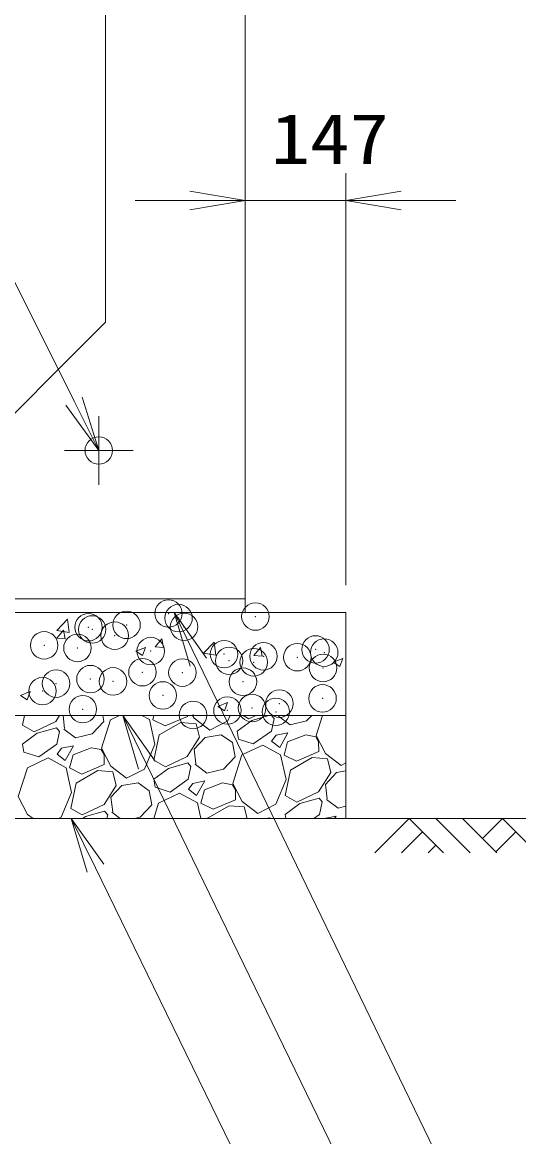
# Model space of a CAD drawing. Units: millimetres at full size; details may follow other scales. Extents: x 37600 to 71200, y 0 to 23760.
# Drawn here: x 61679 to 62402, y 6271 to 7893 of the extents above; entities that cross this region are included whole.
import ezdxf
from ezdxf.enums import TextEntityAlignment as Align

# ---------------------------------------------------------------- set-up
doc = ezdxf.new("R2010")
doc.units = ezdxf.units.MM
doc.header["$LTSCALE"] = 80.0044
doc.header["$PDMODE"] = 32
doc.header["$PDSIZE"] = 40
doc.linetypes.add('CHAIN', pattern=[18.5, 12, -1.5, 3.5, -1.5])
for name, color, linetype, lineweight in [('0_2', 4, 'Continuous', 13), ('寸法', 6, 'Continuous', 13), ('ﾊｯﾁﾝｸﾞ', 4, 'Continuous', 9)]:
    doc.layers.add(name, color=color, linetype=linetype, lineweight=lineweight)
doc.styles.add('ＭＳ ゴシック', font='')
doc.styles.get('ＭＳ ゴシック').set_extended_font_data('MS Gothic')

# ---------------------------------------------------------------- blocks, each defined once
blk = doc.blocks.new('open_arrow')
at = {"color": 0, "linetype": 'Continuous', "lineweight": -2}
blk.add_lwpolyline([(7.5, 1.25), (0, 0), (7.5, -1.25)], dxfattribs=at)

msp = doc.modelspace()

# ---------------------------------------------------------------- linework, layer by layer
at = {"layer": '0_2', "color": 2, "linetype": 'CHAIN'}
for p, q in [((61790, 7220), (61790, 7320)), ((61840, 7270), (61740, 7270))]:
    msp.add_line(p, q, dxfattribs=at)
at = {"layer": '0_2', "color": 3}
for points in [[(58397, 7054), (62003, 7054), (62003, 9510), (58397, 9510)], [(58800, 7257), (61600, 7257), (61800, 7457), (61800, 9107), (61600, 9307), (58800, 9307), (58600, 9107), (58600, 7457)]]:
    msp.add_lwpolyline(points, close=True, dxfattribs=at)
at = {"layer": '0_2'}
msp.add_lwpolyline([(62150, 6734), (62603, 6734), (62603, 8734)], dxfattribs=at)
at = {"layer": '0_2', "color": 7}
for points in [[(62003, 7054), (59850, 7054), (59850, 7034), (62003, 7034)], [(58250, 7034), (58250, 6884), (58500, 6884), (58500, 6301), (60000, 6301), (60000, 6884), (62150, 6884), (62150, 7034), (59850, 7034), (59850, 6451), (58650, 6451), (58650, 7034)], [(60000, 6884), (62150, 6884), (62150, 6734), (60000, 6734)]]:
    msp.add_lwpolyline(points, close=True, dxfattribs=at)
at = {"layer": '0_2', "color": 3}
msp.add_circle((61790, 7270), 20, dxfattribs=at)
at = {"layer": '寸法'}
for p, q in [((62003, 7094), (62003, 7674)), ((62150, 7074), (62150, 7674)), ((61843, 7634), (62310, 7634))]:
    msp.add_line(p, q, dxfattribs=at)
for points in [[(61790, 7270), (61754.22, 7341.55), (61495, 7860), (60721.67, 7860)], [(61900, 7034), (61934.84, 6961.99), (62350, 6104), (63043.33, 6104)], [(61825, 6884), (61859.98, 6812.05), (62350, 5804), (63383.33, 5804)], [(61750, 6734), (61785.07, 6662.1), (62350, 5504), (62803.33, 5504)]]:
    msp.add_lwpolyline(points, dxfattribs=at)
at = {"layer": 'ﾊｯﾁﾝｸﾞ'}
for p, q in [((61729.11, 7007.93), (61744.69, 7024.17)), ((61746.87, 7005.15), (61744.67, 7024.14)), ((61728.88, 6996.76), (61738.52, 7008.25)), ((61728.88, 6996.76), (61740.83, 6995.72)), ((61729.09, 7007.9), (61746.88, 7005.15)), ((61740.83, 6995.72), (61738.52, 7008.25)), ((61872.33, 6984.21), (61881.97, 6995.7)), ((61884.28, 6983.17), (61881.97, 6995.7)), ((61843.95, 6977.93), (61857.95, 6983.3)), ((61853.89, 6971.22), (61857.95, 6983.3)), ((61872.33, 6984.21), (61884.28, 6983.17)), ((61942.56, 6974.83), (61958.14, 6991.06)), ((61960.32, 6972.04), (61958.11, 6991.04)), ((62015.78, 6971.66), (62025.42, 6983.15)), ((62027.74, 6970.62), (62025.42, 6983.15)), ((61843.95, 6977.93), (61853.89, 6971.22)), ((61942.54, 6974.8), (61960.32, 6972.04)), ((62015.78, 6971.66), (62027.74, 6970.62)), ((62131.37, 6961.91), (62145.38, 6967.28)), ((62131.37, 6961.91), (62141.32, 6955.2)), ((62141.32, 6955.2), (62145.38, 6967.28)), ((61675.9, 6913.42), (61689.91, 6918.8)), ((61675.9, 6913.42), (61685.85, 6906.71)), ((61685.85, 6906.71), (61689.91, 6918.8)), ((61963.33, 6897.4), (61977.33, 6902.78)), ((61963.33, 6897.4), (61973.28, 6890.69)), ((61973.28, 6890.69), (61977.33, 6902.78)), ((61679.1, 6870.12), (61682.05, 6884)), ((61733.05, 6884), (61727.7, 6875.54)), ((61740.25, 6865.01), (61737.98, 6884)), ((61797.33, 6875.33), (61795.75, 6884)), ((61820.35, 6884), (61807.22, 6877.81)), ((61863.65, 6878.06), (61852.75, 6884)), ((61870.37, 6884), (61868.69, 6877.74)), ((61886.79, 6868.79), (61919.2, 6882.65)), ((61919.2, 6882.65), (61919.18, 6884)), ((61926.75, 6884), (61928.76, 6880.09)), ((61977.92, 6876.14), (61981.15, 6884)), ((62008.47, 6879.23), (62000.12, 6884)), ((62018.52, 6884), (62008.47, 6879.23)), ((62037.51, 6884), (62013, 6876.99)), ((62045.46, 6879.56), (62041.56, 6884)), ((62051.52, 6883.06), (62068.6, 6870.29)), ((62052.73, 6883.76), (62052.71, 6884)), ((62092.71, 6876.13), (62100.21, 6884)), ((62115.72, 6884), (62106.52, 6855)), ((61695.99, 6860.47), (61679.1, 6870.12)), ((61727.7, 6875.54), (61695.99, 6860.47)), ((61728.26, 6866.17), (61700.51, 6858.23)), ((61732.97, 6860.81), (61728.26, 6866.17)), ((61780.22, 6857.37), (61797.33, 6875.33)), ((61807.22, 6877.81), (61794.03, 6836.25)), ((61871.45, 6842.15), (61863.65, 6878.06)), ((61868.69, 6877.74), (61886.79, 6868.79)), ((61878.17, 6855.72), (61909.69, 6873.92)), ((61909.69, 6873.92), (61931.75, 6872.11)), ((61928.76, 6880.09), (61951.76, 6862.65)), ((61931.75, 6872.11), (61936.7, 6852.34)), ((61951.76, 6862.65), (61977.92, 6876.14)), ((62013, 6876.99), (61991.36, 6861.26)), ((62045.46, 6879.56), (62041.55, 6861.14)), ((62068.6, 6870.29), (62092.71, 6876.13)), ((61700.51, 6858.23), (61678.87, 6842.51)), ((61732.97, 6860.81), (61729.06, 6842.38)), ((61739.03, 6864.31), (61756.11, 6851.53)), ((61756.11, 6851.53), (61780.22, 6857.37)), ((61870.34, 6818.87), (61878.17, 6855.72)), ((61936.7, 6852.34), (61918.94, 6824.3)), ((61928.96, 6834.94), (61944.86, 6852.2)), ((61944.86, 6852.2), (61968.46, 6856.13)), ((61968.46, 6856.13), (61984.84, 6844.56)), ((61993.32, 6849.46), (61991.36, 6861.26)), ((62015.06, 6842.61), (61993.32, 6849.46)), ((62041.55, 6861.14), (62015.06, 6842.61)), ((62048.17, 6855.27), (62041.79, 6846.73)), ((62065.52, 6858.82), (62048.17, 6855.27)), ((62053.63, 6837.4), (62065.52, 6858.82)), ((62091.41, 6855.98), (62065.06, 6845.62)), ((62106.01, 6853.09), (62091.41, 6855.98)), ((62110.21, 6845.82), (62106.01, 6853.09)), ((62106.52, 6855), (62120.01, 6828.84)), ((61680.84, 6830.71), (61678.87, 6842.51)), ((61729.06, 6842.38), (61702.57, 6823.86)), ((61735.68, 6836.51), (61729.3, 6827.97)), ((61753.03, 6840.06), (61735.68, 6836.51)), ((61741.15, 6818.65), (61753.03, 6840.06)), ((61778.92, 6837.22), (61752.57, 6826.86)), ((61793.52, 6834.34), (61778.92, 6837.22)), ((61797.72, 6827.06), (61793.52, 6834.34)), ((61794.03, 6836.25), (61807.52, 6810.09)), ((61856.68, 6806.14), (61871.45, 6842.15)), ((61931.49, 6813.76), (61928.96, 6834.94)), ((61988.58, 6824.09), (61984.84, 6844.56)), ((62028.96, 6840.94), (61998.46, 6826.57)), ((62054.9, 6826.82), (62028.96, 6840.94)), ((62041.79, 6846.73), (62053.63, 6837.4)), ((62065.06, 6845.62), (62059.93, 6826.49)), ((62110.45, 6831.4), (62110.21, 6845.82)), ((61702.57, 6823.86), (61680.84, 6830.71)), ((61716.47, 6822.18), (61685.98, 6807.81)), ((61742.41, 6808.06), (61716.47, 6822.18)), ((61729.3, 6827.97), (61741.15, 6818.65)), ((61752.57, 6826.86), (61747.45, 6807.74)), ((61797.96, 6812.65), (61797.72, 6827.06)), ((61887.23, 6809.23), (61870.34, 6818.87)), ((61918.94, 6824.3), (61887.23, 6809.23)), ((61971.46, 6806.13), (61988.58, 6824.09)), ((61998.46, 6826.57), (61985.28, 6785)), ((62062.7, 6790.91), (62054.9, 6826.82)), ((62059.93, 6826.49), (62078.03, 6817.54)), ((62069.41, 6804.48), (62100.93, 6822.68)), ((62078.03, 6817.54), (62110.45, 6831.4)), ((62100.93, 6822.68), (62122.99, 6820.87)), ((62120.01, 6828.84), (62143.01, 6811.41)), ((62122.99, 6820.87), (62127.95, 6801.09)), ((61685.97, 6807.81), (61672.79, 6766.25)), ((61750.21, 6772.15), (61742.41, 6808.06)), ((61747.45, 6807.74), (61765.55, 6798.79)), ((61756.92, 6785.72), (61788.45, 6803.92)), ((61765.55, 6798.79), (61797.96, 6812.65)), ((61788.45, 6803.92), (61810.51, 6802.11)), ((61807.52, 6810.09), (61830.52, 6792.65)), ((61810.51, 6802.11), (61815.46, 6782.34)), ((61830.52, 6792.65), (61856.68, 6806.14)), ((61891.75, 6806.99), (61870.12, 6791.26)), ((61919.5, 6814.93), (61891.75, 6806.99)), ((61924.22, 6809.56), (61919.5, 6814.93)), ((61924.22, 6809.56), (61920.3, 6791.14)), ((61930.28, 6813.06), (61947.35, 6800.29)), ((61947.35, 6800.29), (61971.46, 6806.13)), ((62061.59, 6767.63), (62069.41, 6804.48)), ((62127.95, 6801.09), (62110.18, 6773.06)), ((62120.21, 6783.69), (62136.11, 6800.96)), ((62136.11, 6800.96), (62150, 6803.27)), ((62143.01, 6811.41), (62150, 6815.01)), ((61749.1, 6748.87), (61756.92, 6785.72)), ((61823.62, 6782.2), (61847.22, 6786.13)), ((61847.22, 6786.13), (61863.59, 6774.56)), ((61872.08, 6779.46), (61870.12, 6791.26)), ((61920.3, 6791.14), (61893.82, 6772.61)), ((61926.93, 6785.27), (61920.54, 6776.73)), ((61944.28, 6788.82), (61926.93, 6785.27)), ((61932.39, 6767.4), (61944.28, 6788.82)), ((61970.16, 6785.98), (61943.82, 6775.62)), ((61984.76, 6783.09), (61970.16, 6785.98)), ((61985.28, 6785), (61998.76, 6758.84)), ((62047.92, 6754.89), (62062.7, 6790.91)), ((62122.73, 6762.52), (62120.21, 6783.69)), ((61735.44, 6736.14), (61750.21, 6772.15)), ((61815.46, 6782.34), (61797.7, 6754.3)), ((61807.72, 6764.94), (61823.62, 6782.2)), ((61867.33, 6754.09), (61863.59, 6774.56)), ((61893.82, 6772.61), (61872.08, 6779.46)), ((61907.72, 6770.94), (61877.22, 6756.57)), ((61933.65, 6756.82), (61907.72, 6770.94)), ((61920.54, 6776.73), (61932.39, 6767.4)), ((61943.82, 6775.62), (61938.69, 6756.49)), ((61988.96, 6775.82), (61984.76, 6783.09)), ((61989.2, 6761.4), (61988.96, 6775.82)), ((62078.47, 6757.98), (62061.59, 6767.63)), ((62110.18, 6773.06), (62078.47, 6757.98)), ((61672.79, 6766.25), (61686.28, 6740.09)), ((61797.7, 6754.3), (61765.99, 6739.23)), ((61810.25, 6743.76), (61807.72, 6764.94)), ((61850.22, 6736.13), (61867.33, 6754.09)), ((61877.22, 6756.57), (61870.06, 6734)), ((61938.61, 6734), (61933.65, 6756.82)), ((61938.69, 6756.49), (61956.79, 6747.54)), ((61948.17, 6734.48), (61979.69, 6752.68)), ((61956.79, 6747.54), (61989.2, 6761.4)), ((61979.69, 6752.68), (62001.75, 6750.87)), ((61998.76, 6758.84), (62021.76, 6741.41)), ((62001.75, 6750.87), (62005.97, 6734)), ((62021.76, 6741.41), (62047.92, 6754.89)), ((62083, 6755.74), (62061.36, 6740.02)), ((62110.75, 6763.68), (62083, 6755.74)), ((62115.46, 6758.32), (62110.75, 6763.68)), ((62115.46, 6758.32), (62111.55, 6739.9)), ((62121.52, 6761.82), (62138.6, 6749.05)), ((62138.6, 6749.05), (62150, 6751.81)), ((61686.28, 6740.09), (61694.3, 6734)), ((61731.29, 6734), (61735.44, 6736.14)), ((61765.99, 6739.23), (61749.1, 6748.87)), ((61770.51, 6736.99), (61766.4, 6734)), ((61798.26, 6744.93), (61770.51, 6736.99)), ((61802.97, 6739.56), (61798.26, 6744.93)), ((61802.97, 6739.56), (61801.79, 6734)), ((61809.03, 6743.06), (61821.15, 6734)), ((61841.43, 6734), (61850.22, 6736.13)), ((62033.16, 6734), (62038.46, 6734.88)), ((62038.46, 6734.88), (62039.71, 6734)), ((62062.36, 6734), (62061.36, 6740.02)), ((62111.55, 6739.9), (62103.12, 6734)), ((62135.52, 6737.57), (62118.17, 6734.02)), ((62133.54, 6734), (62135.52, 6737.57)), ((61948.06, 6734), (61948.17, 6734.48)), ((62118.17, 6734.02), (62118.16, 6734)), ((62192.12, 6684), (62242.12, 6734)), ((62242.12, 6734), (62292.12, 6684)), ((62281.01, 6734), (62331.01, 6684)), ((62319.9, 6734), (62369.9, 6684)), ((62348.95, 6704.95), (62378, 6734)), ((62378, 6734), (62428, 6684)), ((62231.01, 6684), (62261.56, 6714.55)), ((62368.39, 6685.5), (62397.44, 6714.55)), ((62269.9, 6684), (62281.01, 6695.11))]:
    msp.add_line(p, q, dxfattribs=at)
for p in [(61891.62, 7032.58), (61906.21, 7025.95), (62018.1, 7028.11), (61774.99, 7012.56), (61780.39, 7009.38), (61830.46, 7015.98), (61914.22, 7013.11), (61813.2, 7000.31), (61710.52, 6986.23), (61758.89, 6982.4), (61865.65, 6977.89), (62105.72, 6980.26), (62118.36, 6975.61), (61972.42, 6973.38), (61979.9, 6963.69), (62015.67, 6961.53), (62029.97, 6970.29), (62079.18, 6968.87), (61853.59, 6947.06), (61911.79, 6946.53), (62116.64, 6953.29), (61727.78, 6930.5), (61777.85, 6937.09), (61810.77, 6933.73), (62000, 6933.27), (61708.08, 6919.65), (61883.37, 6913.25), (61766.73, 6893.23), (62013.24, 6894.95), (62053.1, 6901.38), (62115.92, 6909.03), (61927.29, 6884.81), (61977.36, 6891.4), (62047.93, 6889.36)]:
    msp.add_point(p, dxfattribs=at)

# ---------------------------------------------------------------- block references
at = {"layer": '寸法', "xscale": 10.7, "yscale": 10.7}
for p, rotation in [((62003, 7634), 180), ((61790, 7270), 116.6), ((61900, 7034), 295.8), ((61825, 6884), 295.9), ((61750, 6734), 296)]:
    msp.add_blockref('open_arrow', p, dxfattribs=dict(at, rotation=rotation))
msp.add_blockref('open_arrow', (62150, 7634), dxfattribs=at)

# ---------------------------------------------------------------- texts
at = {"layer": '寸法', "style": 'ＭＳ ゴシック', "width": 1.15}
msp.add_text('147', height=73.31, dxfattribs=at).set_placement((62126.5, 7724), align=Align.MIDDLE_CENTER)

doc.saveas('drawing.dxf')
